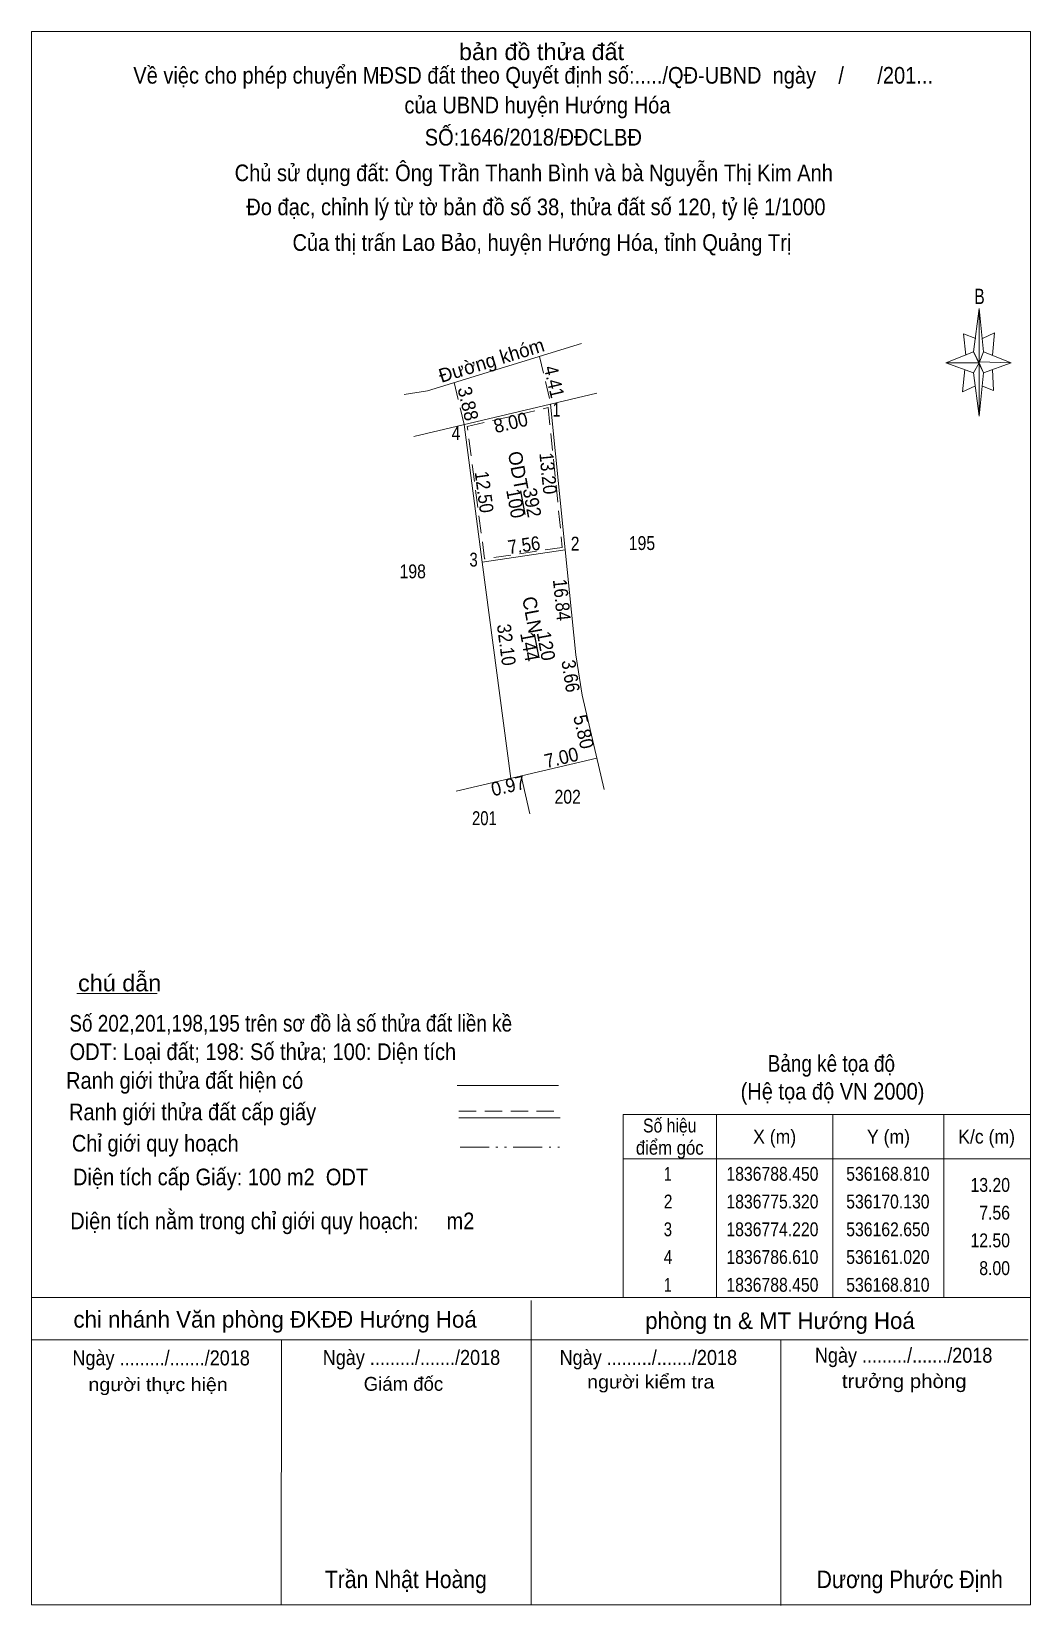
# Model space of a CAD drawing. Header units: centimetres. Extents: x 535572 to 536212, y 1836680 to 1836836.
# Drawn here: x 536122 to 536212, y 1836680.2 to 1836822 of the extents above; entities that cross this region are included whole.
import ezdxf
from ezdxf.enums import TextEntityAlignment as Align

# ---------------------------------------------------------------- set-up
doc = ezdxf.new("R2010")
doc.units = ezdxf.units.CM
doc.header["$LTSCALE"] = 0.52
for name, pattern in [('DASH_DOUBLE_DOT', [9.2, 5, -1.2, 0.3, -1.2, 0.3, -1.2]), ('DOTTED', [1.5, 0.3, -1.2]), ('MEDIUM_DASHED', [4.5, 3, -1.5])]:
    doc.linetypes.add(name, pattern=pattern)
for name, color, linetype, lineweight in [('1', 7, 'DOTTED', 13), ('10', 7, 'Continuous', 25), ('17', 7, 'Continuous', 13), ('2', 7, 'Continuous', 13), ('5', 7, 'Continuous', 13), ('6', 7, 'Continuous', 13), ('63', 7, 'Continuous', 13), ('7', 7, 'Continuous', 13)]:
    doc.layers.add(name, color=color, linetype=linetype, lineweight=lineweight)

msp = doc.modelspace()

# ---------------------------------------------------------------- linework, layer by layer
at = {"layer": '1', "linetype": 'MEDIUM_DASHED'}
msp.add_lwpolyline([(536168.59, 1836788.14), (536169.86, 1836775.53), (536162.86, 1836774.5), (536161.3, 1836786.42)], close=True, dxfattribs=at)
at = {"layer": '10'}
for p, q in [((536166.08, 1836780.64), (536166.48, 1836778.5)), ((536167.34, 1836767.73), (536167.74, 1836765.59))]:
    msp.add_line(p, q, dxfattribs=at)
at = {"layer": '17'}
msp.add_line((536126.11, 1836735.32), (536133.35, 1836735.32), dxfattribs=at)
for points in [[(536167.04, 1836680.2), (536167.04, 1836680.23), (536167.06, 1836707.67)], [(536144.54, 1836680.22), (536144.54, 1836680.23), (536144.56, 1836704.13)], [(536189.54, 1836680.18), (536189.54, 1836680.23), (536189.56, 1836704.13)]]:
    msp.add_lwpolyline(points, dxfattribs=at)
at = {"layer": '2'}
msp.add_line((536162.65, 1836774.22), (536170.13, 1836775.32), dxfattribs=at)
at = {"layer": '5'}
for p, q in [((536122.04, 1836680.23), (536122.04, 1836822.03)), ((536206.91, 1836793.17), (536207.41, 1836797.07)), ((536207.81, 1836793.17), (536210.31, 1836792.17)), ((536206.91, 1836791.27), (536204.41, 1836792.17)), ((536208.61, 1836791.57), (536208.71, 1836789.67)), ((536207.81, 1836791.27), (536207.41, 1836787.37)), ((536208.71, 1836789.67), (536207.71, 1836790.07))]:
    msp.add_line(p, q, dxfattribs=at)
for points in [[(536122.04, 1836822.03), (536212.04, 1836822.03), (536212.04, 1836680.23)], [(536207.11, 1836794.37), (536206.01, 1836794.77), (536206.21, 1836792.87)], [(536207.71, 1836794.37), (536208.81, 1836794.87), (536208.61, 1836792.87)], [(536207.41, 1836792.17), (536206.91, 1836793.17), (536204.41, 1836792.17)], [(536206.11, 1836791.57), (536205.91, 1836789.57), (536207.01, 1836790.07)], [(536207.41, 1836792.17), (536207.81, 1836791.27), (536210.31, 1836792.17)]]:
    msp.add_lwpolyline(points, dxfattribs=at)
for points in [[(536207.41, 1836797.07), (536207.81, 1836793.17), (536207.41, 1836792.17)], [(536207.41, 1836792.17), (536204.41, 1836792.17), (536206.91, 1836793.17), (536207.81, 1836791.27), (536210.31, 1836792.17), (536207.41, 1836792.27)], [(536207.41, 1836792.17), (536207.41, 1836787.37), (536206.91, 1836791.27)]]:
    msp.add_lwpolyline(points, close=True, dxfattribs=at)
at = {"layer": '6'}
for p, q in [((536160.39, 1836727.05), (536169.53, 1836727.05)), ((536160.53, 1836724.12), (536169.67, 1836724.12)), ((536122.04, 1836707.93), (536212.04, 1836707.93)), ((536122.04, 1836704.13), (536211.84, 1836704.13)), ((536212.04, 1836680.23), (536122.04, 1836680.23))]:
    msp.add_line(p, q, dxfattribs=at)
at = {"layer": '6', "linetype": 'MEDIUM_DASHED'}
msp.add_line((536160.53, 1836724.74), (536169.73, 1836724.74), dxfattribs=at)
at = {"layer": '63'}
for p, q in [((536183.74, 1836724.43), (536183.74, 1836707.93)), ((536194.24, 1836724.43), (536194.24, 1836707.93)), ((536204.24, 1836724.43), (536204.24, 1836707.93)), ((536175.34, 1836720.43), (536212.04, 1836720.43))]:
    msp.add_line(p, q, dxfattribs=at)
at = {"layer": '63', "linetype": 'DASH_DOUBLE_DOT'}
msp.add_line((536160.66, 1836721.49), (536169.86, 1836721.49), dxfattribs=at)
at = {"layer": '63'}
msp.add_lwpolyline([(536175.34, 1836724.43), (536212.04, 1836724.43), (536212.04, 1836707.93), (536175.34, 1836707.93)], close=True, dxfattribs=at)
at = {"layer": '7', "linetype": 'MEDIUM_DASHED'}
for p, q in [((536167.8, 1836792.75), (536168.81, 1836788.45)), ((536160.13, 1836790.39), (536161.02, 1836786.61))]:
    msp.add_line(p, q, dxfattribs=at)
at = {"layer": '7'}
for p, q in [((536168.81, 1836788.45), (536172.97, 1836789.43)), ((536156.48, 1836785.54), (536168.81, 1836788.45)), ((536171.08, 1836765.85), (536171.64, 1836762.23)), ((536171.64, 1836762.23), (536173.62, 1836753.72)), ((536172.96, 1836756.55), (536160.31, 1836753.56)), ((536166.15, 1836754.94), (536166.94, 1836751.53))]:
    msp.add_line(p, q, dxfattribs=at)
for points in [[(536155.62, 1836789.31), (536157.72, 1836789.65), (536171.6, 1836793.92)], [(536168.81, 1836788.45), (536170.13, 1836775.32), (536171.08, 1836765.85)], [(536165.21, 1836754.72), (536162.65, 1836774.22), (536161.02, 1836786.61)]]:
    msp.add_lwpolyline(points, dxfattribs=at)

# ---------------------------------------------------------------- texts
at = {"layer": '10'}
for s, p in [('ODT', (536165.5905, 1836780.6067)), ('CLN', (536166.8502, 1836767.6967))]:
    msp.add_text(s, height=1.25, rotation=280.449, dxfattribs=at).set_placement(p, align=Align.RIGHT)
at = {"layer": '10', "width": 0.95}
for s, p in [('100', (536165.0391, 1836779.3833)), ('392', (536166.5282, 1836779.4583)), ('144', (536166.2991, 1836766.4733)), ('120', (536167.7891, 1836766.5433))]:
    msp.add_text(s, height=1.25, rotation=280.449, dxfattribs=at).set_placement(p, align=Align.CENTER)
at = {"layer": '5'}
for s, height, width, p in [('bản đồ thửa đất', 1.5, 1.05, (536167.99, 1836819.45)), ('Về việc cho phép chuyển MĐSD đất theo Quyết định số:...../QĐ-UBND  ngày    /      /201...', 1.5, 0.9, (536167.235, 1836817.33)), ('của UBND huyện Hướng Hóa', 1.5, 0.9, (536167.62, 1836814.65)), ('SỐ:1646/2018/ĐĐCLBĐ', 1.5, 0.9, (536167.25, 1836811.75)), ('Chủ sử dụng đất: Ông Trần Thanh Bình và bà Nguyễn Thị Kim Anh', 1.5, 0.9, (536167.29, 1836808.54)), ('Đo đạc, chỉnh lý từ tờ bản đồ số 38, thửa đất số 120, tỷ lệ 1/1000 ', 1.5, 0.9, (536167.735, 1836805.47)), ('Của thị trấn Lao Bảo, huyện Hướng Hóa, tỉnh Quảng Trị', 1.5, 0.9, (536168.025, 1836802.26)), ('B', 1.378, 0.75, (536207.45, 1836797.47))]:
    msp.add_text(s, height=height, dxfattribs=dict(at, width=width)).set_placement(p, align=Align.CENTER)
at = {"layer": '6'}
for s, height, width, p in [('chú dẫn', 1.5, 1.05, (536129.98, 1836735.53)), ('Bảng kê tọa độ', 1.5, 0.85, (536194.1, 1836728.28)), ('Ranh giới thửa đất hiện có ', 1.5, 0.9, (536136.09, 1836726.75)), ('(Hệ tọa độ VN 2000)', 1.5, 0.9, (536194.205, 1836725.77)), ('Ranh giới thửa đất cấp giấy', 1.5, 0.9, (536136.55, 1836723.91)), ('Chỉ giới quy hoạch', 1.5, 0.9, (536133.19, 1836721.09)), ('Ngày ........./......./2018', 1.35, 0.9, (536133.72, 1836701.82)), ('Ngày ........./......./2018', 1.35, 0.9, (536156.27, 1836701.86)), ('Ngày ........./......./2018', 1.35, 0.9, (536177.61, 1836701.86)), ('Ngày ........./......./2018', 1.35, 0.9, (536200.61, 1836702.06)), ('người thực hiện', 1.2, 1.1, (536133.445, 1836699.5)), ('người kiểm tra', 1.2, 1.1, (536177.83, 1836699.74)), ('trưởng phòng', 1.25, 1.1, (536200.665, 1836699.78)), ('Trần Nhật Hoàng', 1.58, 0.9, (536155.765, 1836681.75)), ('Dương Phước Định', 1.58, 0.9, (536201.16, 1836681.75))]:
    msp.add_text(s, height=height, dxfattribs=dict(at, width=width)).set_placement(p, align=Align.CENTER)
for s, width, p in [('Số 202,201,198,195 trên sơ đồ là số thửa đất liền kề', 0.85, (536125.45, 1836731.9)), ('ODT: Loại đất; 198: Số thửa; 100: Diện tích', 0.9, (536125.47, 1836729.34)), ('Diện tích cấp Giấy: 100 m2  ODT', 0.9, (536125.78, 1836718.05)), ('Diện tích nằm trong chỉ giới quy hoạch:     m2', 0.9, (536125.53, 1836714.09))]:
    msp.add_text(s, height=1.5, dxfattribs=dict(at, width=width)).set_placement(p)
for s, height, p in [('chi nhánh Văn phòng ĐKĐĐ Hướng Hoá', 1.5, (536143.985, 1836705.22)), ('phòng tn & MT Hướng Hoá', 1.5, (536189.47, 1836705.1)), ('Giám đốc', 1.25, (536155.55, 1836699.53))]:
    msp.add_text(s, height=height, dxfattribs=at).set_placement(p, align=Align.CENTER)
at = {"layer": '63'}
for s, width, p in [(' 1', 0.75, (536169.68, 1836787.32)), (' 4', 0.85, (536160.68, 1836785.21)), (' 2', 0.85, (536171.41, 1836775.25)), (' 3', 0.8, (536162.24, 1836773.81)), ('13.20', 0.85, (536210.19, 1836717.46)), ('7.56', 0.85, (536210.19, 1836714.96)), ('12.50', 0.85, (536210.19, 1836712.46)), ('8.00', 0.85, (536210.19, 1836709.96))]:
    msp.add_text(s, height=1.25, dxfattribs=dict(at, width=width)).set_placement(p, align=Align.RIGHT)
at = {"layer": '63', "width": 0.9}
for s, rotation, p in [('13.20', 275.741, (536167.9777, 1836782.1425)), ('12.50', 277.495, (536162.2078, 1836780.4465)), ('7.56', 8.366, (536166.4991, 1836775.1275)), ('16.84', 275.741, (536169.1977, 1836770.7425))]:
    msp.add_text(s, height=1.25, rotation=rotation, dxfattribs=at).set_placement(p, align=Align.CENTER)
at = {"layer": '63'}
for s, width, p in [('Số hiệu', 0.85, (536179.54, 1836722.81)), ('điểm góc', 0.9, (536179.54, 1836720.81)), ('X (m)', 0.95, (536188.99, 1836721.81)), ('Y (m)', 0.95, (536199.245, 1836721.81)), ('K/c (m)', 0.95, (536208.085, 1836721.81)), (' 1', 0.75, (536179.19, 1836718.46)), ('1836788.450', 0.85, (536188.79, 1836718.46)), ('536168.810', 0.85, (536199.19, 1836718.46)), (' 2', 0.85, (536179.195, 1836715.96)), ('1836775.320', 0.85, (536188.79, 1836715.96)), ('536170.130', 0.85, (536199.19, 1836715.96)), (' 3', 0.8, (536179.185, 1836713.46)), ('1836774.220', 0.85, (536188.79, 1836713.46)), ('536162.650', 0.85, (536199.19, 1836713.46)), (' 4', 0.85, (536179.19, 1836710.96)), ('1836786.610', 0.85, (536188.79, 1836710.96)), ('536161.020', 0.85, (536199.19, 1836710.96)), (' 1', 0.75, (536179.19, 1836708.46)), ('1836788.450', 0.85, (536188.79, 1836708.46)), ('536168.810', 0.85, (536199.19, 1836708.46))]:
    msp.add_text(s, height=1.25, dxfattribs=dict(at, width=width)).set_placement(p, align=Align.CENTER)
at = {"layer": '7'}
msp.add_text('Đường khóm', height=1.25, rotation=17.103, dxfattribs=at).set_placement((536163.6612, 1836791.8042), align=Align.CENTER)
for s, rotation, width, p in [('4.41', 283.218, 0.9, (536168.5187, 1836790.3279)), ('3.88', 283.249, 0.95, (536160.7689, 1836788.3482)), ('8.00', 13.25, 0.95, (536165.3568, 1836786.1748)), ('32.10', 277.485, 0.9, (536164.2075, 1836766.6764)), ('3.66', 278.794, 0.9, (536169.9989, 1836763.8505)), ('5.80', 283.117, 0.95, (536171.1814, 1836758.7818)), ('7.00', 13.301, 0.95, (536169.9212, 1836755.9873)), ('0.97', 13.173, 0.95, (536165.1226, 1836753.447))]:
    msp.add_text(s, height=1.25, rotation=rotation, dxfattribs=dict(at, width=width)).set_placement(p, align=Align.CENTER)
for s, width, p in [('195', 0.85, (536177.035, 1836775.3)), ('198', 0.85, (536156.385, 1836772.75)), ('202', 0.85, (536170.345, 1836752.44)), ('201', 0.8, (536162.84, 1836750.51))]:
    msp.add_text(s, height=1.25, dxfattribs=dict(at, width=width)).set_placement(p, align=Align.CENTER)

doc.saveas('drawing.dxf')
